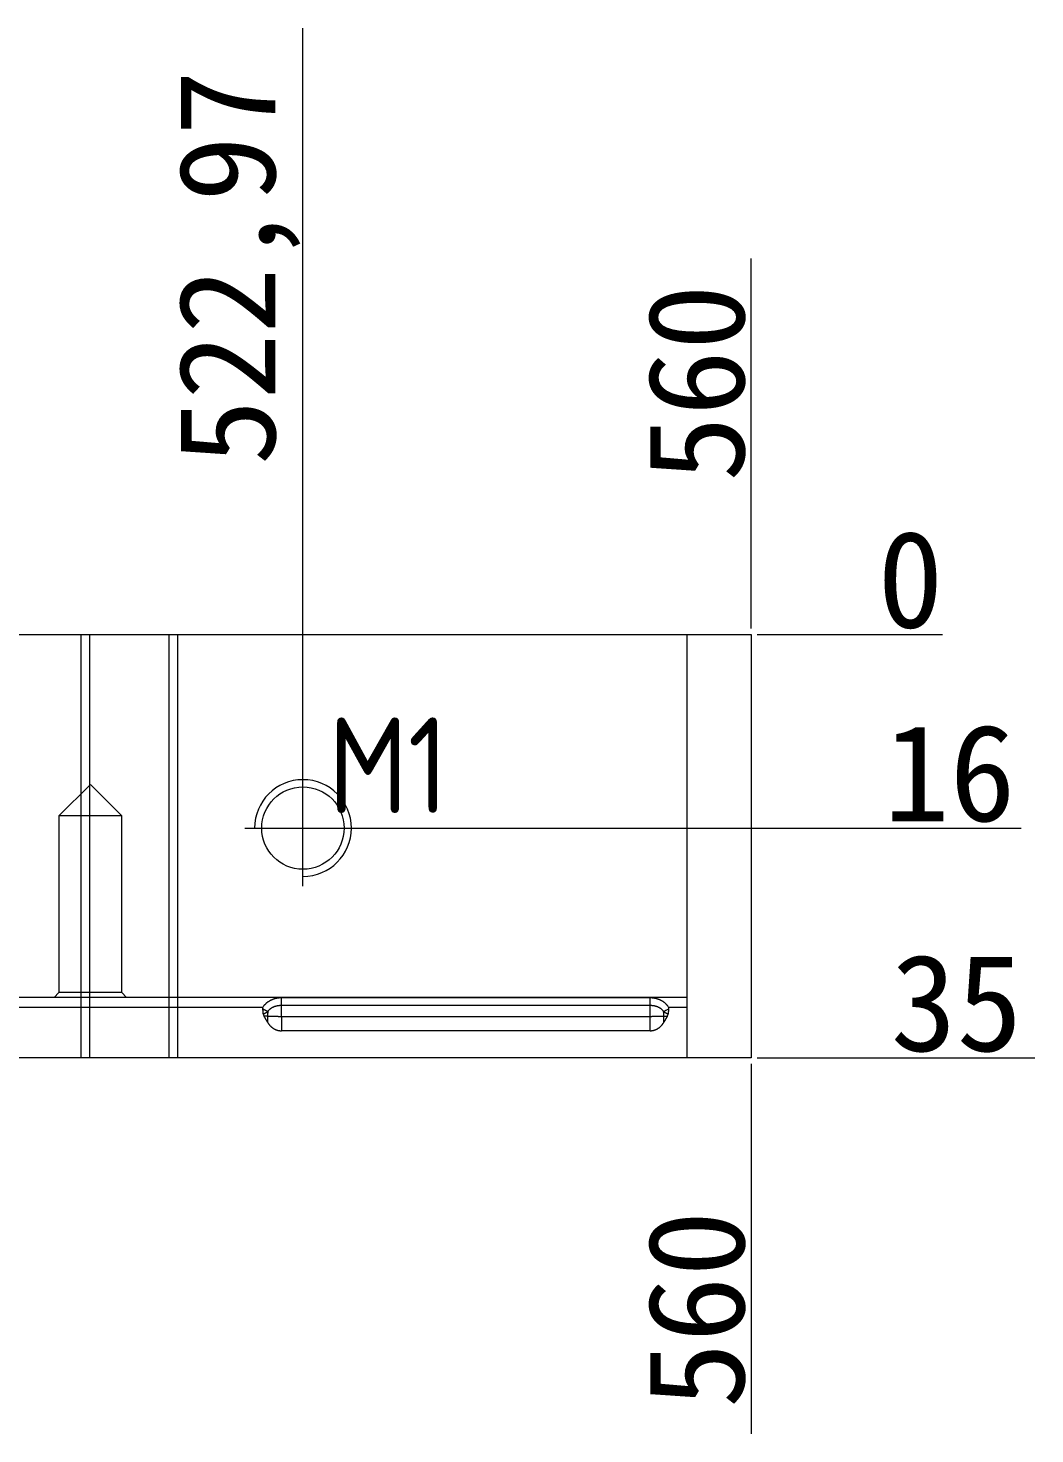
# Model space of a CAD drawing. Header units: millimetres. Extents: x 17443 to 18207, y 60521 to 60973.
# Drawn here: x 17972.9 to 18056.1, y 60713.8 to 60830 of the extents above; entities that cross this region are included whole.
import ezdxf

# ---------------------------------------------------------------- set-up
doc = ezdxf.new("R2010")
doc.units = ezdxf.units.MM
doc.linetypes.add('CENTER', pattern=[0])
doc.linetypes.add('DASHED', pattern=[0])
doc.layers.add('dim', color=4, linetype='Continuous')
doc.layers.add('PUNCH', color=2, linetype='Continuous')
doc.styles.add('_PUG_ERP', font='txt')
doc.styles.add('gbenor', font='gbenor.shx', dxfattribs={"bigfont": 'gbcbig'})
doc.dimstyles.new('_PUG_ERP', dxfattribs={"dimtxt": 8, "dimasz": 1.5, "dimexe": 0.5, "dimexo": 0.5, "dimgap": 0.5, "dimtad": 1, "dimtxsty": '_PUG_ERP', "dimblk": 'CLOSEDBLANK', "dimcen": 0, "dimclrd": 4, "dimclre": 4, "dimclrt": 3, "dimazin": 3, "dimtfac": 1, "dimtmove": 0, "dimatfit": 3, "dimldrblk": 'CLOSEDBLANK', "dimlwd": 9, "dimlwe": 9})

# ---------------------------------------------------------------- blocks, each defined once
blk = doc.blocks.new('*D1269')
at = {"layer": 'Defpoints', "color": 0}
for p in [(17472.64, 60779.88), (18032.64, 60779.88), (18042.64, 60779.88)]:
    blk.add_point(p, dxfattribs=at)
at = {"layer": 'dim', "color": 4, "lineweight": 9}
blk.add_line((18033.14, 60779.88), (18048.47, 60779.88), dxfattribs=at)
at = {"layer": 'dim', "color": 3, "lineweight": 18, "insert": (18045.81, 60784.38), "char_height": 8, "attachment_point": 5, "style": '_PUG_ERP'}
blk.add_mtext('0', dxfattribs=at)
blk = doc.blocks.new('_ClosedBlank')
blk = doc.blocks.new('*D1270')
at = {"layer": 'Defpoints', "color": 0}
for p in [(17472.64, 60779.88), (17995.61, 60763.88), (18042.64, 60763.88)]:
    blk.add_point(p, dxfattribs=at)
at = {"layer": 'dim', "color": 4, "lineweight": 9}
blk.add_line((17996.11, 60763.88), (18054.95, 60763.88), dxfattribs=at)
at = {"layer": 'dim', "color": 3, "lineweight": 18, "insert": (18049.05, 60768.38), "char_height": 8, "attachment_point": 5, "style": '_PUG_ERP'}
blk.add_mtext('16', dxfattribs=at)
blk = doc.blocks.new('*D1271')
at = {"layer": 'Defpoints', "color": 0}
for p in [(17472.64, 60779.88), (18032.64, 60744.88), (18042.64, 60744.88)]:
    blk.add_point(p, dxfattribs=at)
at = {"layer": 'dim', "color": 4, "lineweight": 9}
blk.add_line((18033.14, 60744.88), (18056.09, 60744.88), dxfattribs=at)
at = {"layer": 'dim', "color": 3, "lineweight": 18, "insert": (18049.62, 60749.38), "char_height": 8, "attachment_point": 5, "style": '_PUG_ERP'}
blk.add_mtext('35', dxfattribs=at)
blk = doc.blocks.new('*D1274')
at = {"layer": 'Defpoints', "color": 0}
for p in [(18032.64, 60789.88), (17472.64, 60779.88), (18032.64, 60779.88)]:
    blk.add_point(p, dxfattribs=at)
at = {"layer": 'dim', "color": 4, "lineweight": 9}
blk.add_line((18032.64, 60780.38), (18032.64, 60810.95), dxfattribs=at)
at = {"layer": 'dim', "color": 3, "lineweight": 18, "insert": (18028.14, 60800.66), "char_height": 8, "attachment_point": 5, "rotation": 90, "style": '_PUG_ERP'}
blk.add_mtext('560', dxfattribs=at)
blk = doc.blocks.new('*D1275')
at = {"layer": 'Defpoints', "color": 0}
for p in [(17995.61, 60789.88), (17472.64, 60779.88), (17995.61, 60763.88)]:
    blk.add_point(p, dxfattribs=at)
at = {"layer": 'dim', "color": 4, "lineweight": 9}
for p, q in [((17995.61, 60786.88), (17995.61, 60830)), ((17995.61, 60783.88), (17995.61, 60786.88)), ((17995.61, 60764.38), (17995.61, 60783.88))]:
    blk.add_line(p, q, dxfattribs=at)
at = {"layer": 'dim', "color": 3, "lineweight": 18, "insert": (17990.35, 60810.19), "char_height": 8, "attachment_point": 5, "rotation": 90, "style": '_PUG_ERP'}
blk.add_mtext('522,97', dxfattribs=at)
blk = doc.blocks.new('*D1283')
at = {"layer": 'Defpoints', "color": 0}
for p in [(17472.64, 60779.88), (18032.64, 60744.88), (18032.64, 60734.88)]:
    blk.add_point(p, dxfattribs=at)
at = {"layer": 'dim', "color": 4, "lineweight": 9}
blk.add_line((18032.64, 60744.38), (18032.64, 60713.81), dxfattribs=at)
at = {"layer": 'dim', "color": 3, "lineweight": 18, "insert": (18028.14, 60724.09), "char_height": 8, "attachment_point": 5, "rotation": 90, "style": '_PUG_ERP'}
blk.add_mtext('560', dxfattribs=at)

msp = doc.modelspace()

# ---------------------------------------------------------------- linework, layer by layer
at = {"layer": 'dim', "color": 252, "lineweight": 18}
msp.add_lwpolyline([(17472.641, 60744.879), (17472.641, 60779.879), (18032.641, 60779.879), (18032.641, 60744.879)], close=True, dxfattribs=at)
at = {"layer": 'PUNCH', "color": 151, "linetype": 'Continuous', "lineweight": 18}
for p, q in [((17477.641, 60779.879), (18027.36, 60779.879)), ((18027.36, 60749.088), (18027.36, 60779.879)), ((18027.36, 60744.879), (18027.36, 60749.088)), ((18024.294, 60747.128), (17993.826, 60747.128)), ((18027.36, 60744.879), (17477.641, 60744.879))]:
    msp.add_line(p, q, dxfattribs=at)
at = {"layer": 'PUNCH', "color": 151, "linetype": 'DASHED', "lineweight": 13, "ltscale": 0.518009}
for p, q in [((17977.26, 60779.879), (17977.26, 60744.879)), ((17985.26, 60744.879), (17985.26, 60779.879))]:
    msp.add_line(p, q, dxfattribs=at)
at = {"layer": 'PUNCH', "color": 155, "linetype": 'DASHED', "lineweight": 13, "ltscale": 0.518009}
for p, q in [((17977.96, 60779.879), (17977.96, 60744.879)), ((17984.56, 60744.879), (17984.56, 60779.879))]:
    msp.add_line(p, q, dxfattribs=at)
at = {"layer": 'PUNCH', "color": 1, "linetype": 'CENTER', "lineweight": 18, "ltscale": 0.518009}
for p, q in [((17995.61, 60759.079), (17995.61, 60768.679)), ((17990.81, 60763.879), (18000.41, 60763.879))]:
    msp.add_line(p, q, dxfattribs=at)
at = {"layer": 'PUNCH', "color": 5, "linetype": 'DASHED', "lineweight": 13, "ltscale": 0.518009}
for p, q in [((17978.041, 60767.482), (17975.438, 60764.879)), ((17980.644, 60764.879), (17978.041, 60767.482)), ((17975.438, 60764.879), (17975.438, 60750.276)), ((17980.644, 60764.879), (17975.438, 60764.879)), ((17980.644, 60750.276), (17980.644, 60764.879)), ((17975.438, 60750.276), (17975.041, 60749.879)), ((17980.644, 60750.276), (17975.438, 60750.276)), ((17981.041, 60749.879), (17980.644, 60750.276))]:
    msp.add_line(p, q, dxfattribs=at)
at = {"layer": 'PUNCH', "color": 2, "linetype": 'DASHED', "lineweight": 13, "ltscale": 0.518009}
msp.add_line((18027.36, 60749.879), (17477.641, 60749.879), dxfattribs=at)
at = {"layer": 'PUNCH', "color": 155, "linetype": 'Continuous', "lineweight": 18}
for p, q in [((17825.025, 60749.088), (17992.304, 60749.088)), ((18024.294, 60749.842), (17993.826, 60749.842)), ((17993.826, 60748.318), (17993.826, 60749.233)), ((17993.826, 60749.233), (18024.294, 60749.233)), ((18024.294, 60749.233), (18024.294, 60749.842)), ((18024.294, 60748.318), (18024.294, 60749.233)), ((17992.686, 60748.334), (17992.686, 60747.838)), ((17993.826, 60748.318), (18024.294, 60748.318)), ((17993.826, 60748.318), (17993.826, 60747.128)), ((18024.294, 60747.128), (18024.294, 60748.318)), ((18025.434, 60747.838), (18025.434, 60748.334))]:
    msp.add_line(p, q, dxfattribs=at)
at = {"layer": 'PUNCH', "color": 151, "linetype": 'Continuous', "lineweight": 18}
for points in [[(17992.304, 60748.916), (17992.304, 60748.919), (17992.304, 60748.922), (17992.304, 60748.926), (17992.304, 60748.929), (17992.303, 60748.933), (17992.303, 60748.936), (17992.303, 60748.94), (17992.303, 60748.943), (17992.303, 60748.946), (17992.303, 60748.95), (17992.303, 60748.953), (17992.303, 60748.957), (17992.303, 60748.96), (17992.302, 60748.964), (17992.302, 60748.967), (17992.302, 60748.97), (17992.302, 60748.974), (17992.302, 60748.977), (17992.302, 60748.981), (17992.302, 60748.984), (17992.302, 60748.988), (17992.302, 60748.991), (17992.302, 60748.994), (17992.302, 60748.998), (17992.302, 60749.001), (17992.302, 60749.005), (17992.302, 60749.008), (17992.302, 60749.012), (17992.302, 60749.015), (17992.302, 60749.018), (17992.302, 60749.022), (17992.302, 60749.025), (17992.302, 60749.029), (17992.302, 60749.032), (17992.303, 60749.036), (17992.303, 60749.039), (17992.303, 60749.042), (17992.303, 60749.046), (17992.303, 60749.049), (17992.303, 60749.053), (17992.303, 60749.056), (17992.303, 60749.06), (17992.303, 60749.063), (17992.304, 60749.066), (17992.304, 60749.07), (17992.304, 60749.073), (17992.304, 60749.077), (17992.304, 60749.08), (17992.304, 60749.084), (17992.305, 60749.087)], [(18025.815, 60749.088), (18025.815, 60749.084), (18025.815, 60749.081), (18025.816, 60749.078), (18025.816, 60749.074), (18025.816, 60749.071), (18025.816, 60749.067), (18025.816, 60749.064), (18025.816, 60749.06), (18025.816, 60749.057), (18025.817, 60749.053), (18025.817, 60749.05), (18025.817, 60749.046), (18025.817, 60749.043), (18025.817, 60749.04), (18025.817, 60749.036), (18025.817, 60749.033), (18025.817, 60749.029), (18025.817, 60749.026), (18025.817, 60749.022), (18025.817, 60749.019), (18025.817, 60749.015), (18025.817, 60749.012), (18025.817, 60749.008), (18025.818, 60749.005), (18025.818, 60749.002), (18025.818, 60748.998), (18025.818, 60748.995), (18025.818, 60748.991), (18025.817, 60748.988), (18025.817, 60748.984), (18025.817, 60748.981), (18025.817, 60748.977), (18025.817, 60748.974), (18025.817, 60748.97), (18025.817, 60748.967), (18025.817, 60748.963), (18025.817, 60748.96), (18025.817, 60748.957), (18025.817, 60748.953), (18025.817, 60748.95), (18025.817, 60748.946), (18025.817, 60748.943), (18025.816, 60748.939), (18025.816, 60748.936), (18025.816, 60748.932), (18025.816, 60748.929), (18025.816, 60748.925), (18025.816, 60748.922), (18025.816, 60748.919), (18025.815, 60748.915)], [(17992.708, 60748.702), (17992.7, 60748.706), (17992.693, 60748.71), (17992.686, 60748.714), (17992.678, 60748.718), (17992.671, 60748.722), (17992.663, 60748.726), (17992.656, 60748.73), (17992.648, 60748.735), (17992.641, 60748.739), (17992.633, 60748.743), (17992.625, 60748.747), (17992.618, 60748.751), (17992.61, 60748.755), (17992.602, 60748.759), (17992.594, 60748.764), (17992.586, 60748.768), (17992.578, 60748.772), (17992.571, 60748.776), (17992.563, 60748.781), (17992.555, 60748.785), (17992.547, 60748.789), (17992.538, 60748.793), (17992.53, 60748.798), (17992.522, 60748.802), (17992.514, 60748.806), (17992.506, 60748.811), (17992.498, 60748.815), (17992.489, 60748.819), (17992.481, 60748.824), (17992.473, 60748.828), (17992.465, 60748.832), (17992.456, 60748.837), (17992.448, 60748.841), (17992.44, 60748.845), (17992.431, 60748.85), (17992.423, 60748.854), (17992.414, 60748.858), (17992.406, 60748.863), (17992.397, 60748.867), (17992.389, 60748.872), (17992.38, 60748.876), (17992.372, 60748.88), (17992.363, 60748.885), (17992.355, 60748.889), (17992.346, 60748.894), (17992.338, 60748.898), (17992.329, 60748.902), (17992.321, 60748.907), (17992.312, 60748.911), (17992.303, 60748.916)], [(17992.328, 60748.521), (17992.327, 60748.529), (17992.327, 60748.537), (17992.326, 60748.545), (17992.326, 60748.553), (17992.325, 60748.561), (17992.325, 60748.569), (17992.325, 60748.576), (17992.324, 60748.584), (17992.324, 60748.592), (17992.323, 60748.6), (17992.323, 60748.608), (17992.322, 60748.616), (17992.322, 60748.624), (17992.321, 60748.631), (17992.321, 60748.639), (17992.321, 60748.647), (17992.32, 60748.655), (17992.32, 60748.663), (17992.319, 60748.671), (17992.319, 60748.679), (17992.318, 60748.687), (17992.318, 60748.694), (17992.317, 60748.702), (17992.317, 60748.71), (17992.316, 60748.718), (17992.316, 60748.726), (17992.315, 60748.734), (17992.315, 60748.742), (17992.314, 60748.75), (17992.314, 60748.758), (17992.313, 60748.765), (17992.313, 60748.773), (17992.312, 60748.781), (17992.312, 60748.789), (17992.311, 60748.797), (17992.311, 60748.805), (17992.31, 60748.813), (17992.31, 60748.821), (17992.309, 60748.829), (17992.309, 60748.836), (17992.308, 60748.844), (17992.307, 60748.852), (17992.307, 60748.86), (17992.306, 60748.868), (17992.306, 60748.876), (17992.305, 60748.884), (17992.305, 60748.892), (17992.304, 60748.9), (17992.303, 60748.908), (17992.303, 60748.915)], [(17992.329, 60748.521), (17992.337, 60748.524), (17992.345, 60748.528), (17992.353, 60748.532), (17992.36, 60748.535), (17992.368, 60748.539), (17992.376, 60748.542), (17992.384, 60748.546), (17992.392, 60748.549), (17992.399, 60748.553), (17992.407, 60748.557), (17992.415, 60748.56), (17992.423, 60748.564), (17992.43, 60748.567), (17992.438, 60748.571), (17992.446, 60748.575), (17992.453, 60748.578), (17992.461, 60748.582), (17992.469, 60748.585), (17992.476, 60748.589), (17992.484, 60748.593), (17992.492, 60748.596), (17992.499, 60748.6), (17992.507, 60748.604), (17992.514, 60748.607), (17992.522, 60748.611), (17992.53, 60748.614), (17992.537, 60748.618), (17992.545, 60748.622), (17992.552, 60748.625), (17992.56, 60748.629), (17992.567, 60748.633), (17992.575, 60748.636), (17992.582, 60748.64), (17992.59, 60748.643), (17992.597, 60748.647), (17992.605, 60748.651), (17992.612, 60748.654), (17992.62, 60748.658), (17992.627, 60748.662), (17992.634, 60748.665), (17992.642, 60748.669), (17992.649, 60748.673), (17992.657, 60748.676), (17992.664, 60748.68), (17992.671, 60748.684), (17992.679, 60748.687), (17992.686, 60748.691), (17992.693, 60748.695), (17992.7, 60748.699), (17992.708, 60748.702)], [(17992.331, 60748.522), (17992.331, 60748.518), (17992.331, 60748.514), (17992.332, 60748.51), (17992.332, 60748.506), (17992.332, 60748.502), (17992.333, 60748.499), (17992.334, 60748.495), (17992.334, 60748.491), (17992.335, 60748.487), (17992.336, 60748.483), (17992.336, 60748.479), (17992.337, 60748.476), (17992.338, 60748.472), (17992.339, 60748.468), (17992.34, 60748.464), (17992.341, 60748.461), (17992.342, 60748.457), (17992.343, 60748.453), (17992.344, 60748.449), (17992.346, 60748.446), (17992.347, 60748.442), (17992.348, 60748.438), (17992.349, 60748.435), (17992.351, 60748.431), (17992.352, 60748.427), (17992.353, 60748.424), (17992.355, 60748.42), (17992.356, 60748.417), (17992.358, 60748.413), (17992.359, 60748.409), (17992.361, 60748.406), (17992.362, 60748.402), (17992.364, 60748.399), (17992.365, 60748.395), (17992.367, 60748.392), (17992.369, 60748.388), (17992.37, 60748.385), (17992.372, 60748.381), (17992.374, 60748.378), (17992.376, 60748.375), (17992.377, 60748.371), (17992.379, 60748.368), (17992.381, 60748.364), (17992.383, 60748.361), (17992.385, 60748.358), (17992.387, 60748.354), (17992.388, 60748.351), (17992.39, 60748.347), (17992.392, 60748.344), (17992.394, 60748.341)], [(17992.686, 60747.838), (17992.68, 60747.848), (17992.674, 60747.858), (17992.669, 60747.868), (17992.663, 60747.878), (17992.657, 60747.888), (17992.652, 60747.898), (17992.646, 60747.908), (17992.64, 60747.918), (17992.634, 60747.929), (17992.629, 60747.939), (17992.623, 60747.949), (17992.617, 60747.959), (17992.612, 60747.969), (17992.606, 60747.979), (17992.6, 60747.989), (17992.594, 60747.999), (17992.589, 60748.009), (17992.583, 60748.019), (17992.577, 60748.029), (17992.571, 60748.039), (17992.565, 60748.049), (17992.56, 60748.059), (17992.554, 60748.069), (17992.548, 60748.079), (17992.542, 60748.089), (17992.536, 60748.099), (17992.53, 60748.109), (17992.525, 60748.119), (17992.519, 60748.129), (17992.513, 60748.139), (17992.507, 60748.149), (17992.501, 60748.159), (17992.495, 60748.17), (17992.489, 60748.18), (17992.483, 60748.19), (17992.478, 60748.2), (17992.472, 60748.21), (17992.466, 60748.22), (17992.46, 60748.23), (17992.454, 60748.24), (17992.448, 60748.25), (17992.442, 60748.26), (17992.436, 60748.27), (17992.43, 60748.28), (17992.424, 60748.29), (17992.418, 60748.3), (17992.412, 60748.311), (17992.406, 60748.321), (17992.4, 60748.331), (17992.394, 60748.341)], [(18025.725, 60748.341), (18025.719, 60748.331), (18025.713, 60748.321), (18025.707, 60748.311), (18025.701, 60748.3), (18025.695, 60748.29), (18025.69, 60748.28), (18025.684, 60748.27), (18025.678, 60748.26), (18025.672, 60748.25), (18025.666, 60748.24), (18025.66, 60748.23), (18025.654, 60748.22), (18025.648, 60748.21), (18025.642, 60748.2), (18025.636, 60748.19), (18025.63, 60748.18), (18025.624, 60748.17), (18025.619, 60748.159), (18025.613, 60748.149), (18025.607, 60748.139), (18025.601, 60748.129), (18025.595, 60748.119), (18025.589, 60748.109), (18025.583, 60748.099), (18025.578, 60748.089), (18025.572, 60748.079), (18025.566, 60748.069), (18025.56, 60748.059), (18025.554, 60748.049), (18025.548, 60748.039), (18025.543, 60748.029), (18025.537, 60748.019), (18025.531, 60748.009), (18025.525, 60747.999), (18025.52, 60747.989), (18025.514, 60747.979), (18025.508, 60747.969), (18025.502, 60747.959), (18025.497, 60747.949), (18025.491, 60747.939), (18025.485, 60747.929), (18025.479, 60747.918), (18025.474, 60747.908), (18025.468, 60747.898), (18025.462, 60747.888), (18025.457, 60747.878), (18025.451, 60747.868), (18025.445, 60747.858), (18025.44, 60747.848), (18025.434, 60747.838)], [(18025.725, 60748.341), (18025.727, 60748.344), (18025.729, 60748.347), (18025.731, 60748.351), (18025.733, 60748.354), (18025.735, 60748.357), (18025.737, 60748.361), (18025.739, 60748.364), (18025.74, 60748.367), (18025.742, 60748.371), (18025.744, 60748.374), (18025.746, 60748.377), (18025.747, 60748.381), (18025.749, 60748.384), (18025.751, 60748.388), (18025.752, 60748.391), (18025.754, 60748.395), (18025.756, 60748.398), (18025.757, 60748.401), (18025.759, 60748.405), (18025.76, 60748.408), (18025.762, 60748.412), (18025.763, 60748.415), (18025.764, 60748.419), (18025.766, 60748.422), (18025.767, 60748.426), (18025.769, 60748.43), (18025.77, 60748.433), (18025.771, 60748.437), (18025.772, 60748.44), (18025.774, 60748.444), (18025.775, 60748.448), (18025.776, 60748.451), (18025.777, 60748.455), (18025.778, 60748.459), (18025.779, 60748.462), (18025.78, 60748.466), (18025.781, 60748.47), (18025.782, 60748.473), (18025.783, 60748.477), (18025.783, 60748.481), (18025.784, 60748.485), (18025.785, 60748.488), (18025.786, 60748.492), (18025.786, 60748.496), (18025.787, 60748.5), (18025.787, 60748.504), (18025.788, 60748.507), (18025.788, 60748.511), (18025.789, 60748.515), (18025.789, 60748.519)], [(18025.815, 60748.915), (18025.815, 60748.907), (18025.815, 60748.899), (18025.814, 60748.891), (18025.814, 60748.883), (18025.813, 60748.875), (18025.813, 60748.867), (18025.812, 60748.86), (18025.812, 60748.852), (18025.811, 60748.844), (18025.811, 60748.836), (18025.811, 60748.828), (18025.81, 60748.82), (18025.81, 60748.812), (18025.809, 60748.804), (18025.809, 60748.796), (18025.808, 60748.788), (18025.808, 60748.78), (18025.807, 60748.772), (18025.807, 60748.764), (18025.806, 60748.756), (18025.805, 60748.748), (18025.805, 60748.741), (18025.804, 60748.733), (18025.804, 60748.725), (18025.803, 60748.717), (18025.803, 60748.709), (18025.802, 60748.701), (18025.802, 60748.693), (18025.801, 60748.685), (18025.801, 60748.677), (18025.8, 60748.669), (18025.799, 60748.661), (18025.799, 60748.653), (18025.798, 60748.646), (18025.798, 60748.638), (18025.797, 60748.63), (18025.797, 60748.622), (18025.796, 60748.614), (18025.795, 60748.606), (18025.795, 60748.598), (18025.794, 60748.59), (18025.794, 60748.582), (18025.793, 60748.574), (18025.792, 60748.566), (18025.792, 60748.559), (18025.791, 60748.551), (18025.791, 60748.543), (18025.79, 60748.535), (18025.789, 60748.527), (18025.789, 60748.519)], [(17992.686, 60747.838), (17992.7, 60747.814), (17992.714, 60747.79), (17992.729, 60747.766), (17992.744, 60747.742), (17992.759, 60747.719), (17992.775, 60747.696), (17992.791, 60747.673), (17992.808, 60747.651), (17992.825, 60747.629), (17992.842, 60747.607), (17992.86, 60747.586), (17992.878, 60747.565), (17992.897, 60747.544), (17992.916, 60747.524), (17992.936, 60747.504), (17992.956, 60747.484), (17992.976, 60747.465), (17992.997, 60747.446), (17993.018, 60747.428), (17993.04, 60747.41), (17993.061, 60747.392), (17993.083, 60747.375), (17993.106, 60747.359), (17993.129, 60747.343), (17993.152, 60747.328), (17993.176, 60747.313), (17993.2, 60747.298), (17993.224, 60747.284), (17993.249, 60747.271), (17993.274, 60747.258), (17993.299, 60747.246), (17993.325, 60747.234), (17993.352, 60747.222), (17993.378, 60747.212), (17993.405, 60747.202), (17993.432, 60747.192), (17993.459, 60747.184), (17993.486, 60747.176), (17993.513, 60747.168), (17993.541, 60747.161), (17993.568, 60747.155), (17993.596, 60747.149), (17993.624, 60747.144), (17993.653, 60747.14), (17993.681, 60747.136), (17993.71, 60747.133), (17993.739, 60747.131), (17993.768, 60747.129), (17993.797, 60747.128), (17993.826, 60747.128)], [(18024.294, 60747.128), (18024.323, 60747.128), (18024.352, 60747.129), (18024.38, 60747.131), (18024.409, 60747.133), (18024.437, 60747.136), (18024.466, 60747.14), (18024.494, 60747.144), (18024.522, 60747.149), (18024.55, 60747.155), (18024.578, 60747.161), (18024.605, 60747.168), (18024.633, 60747.175), (18024.66, 60747.183), (18024.687, 60747.192), (18024.714, 60747.202), (18024.741, 60747.212), (18024.768, 60747.222), (18024.794, 60747.234), (18024.819, 60747.245), (18024.845, 60747.258), (18024.87, 60747.27), (18024.894, 60747.284), (18024.919, 60747.298), (18024.943, 60747.312), (18024.966, 60747.327), (18024.99, 60747.342), (18025.013, 60747.358), (18025.035, 60747.375), (18025.058, 60747.392), (18025.08, 60747.409), (18025.101, 60747.427), (18025.122, 60747.446), (18025.143, 60747.465), (18025.163, 60747.484), (18025.183, 60747.503), (18025.203, 60747.523), (18025.222, 60747.543), (18025.24, 60747.564), (18025.259, 60747.585), (18025.277, 60747.606), (18025.294, 60747.628), (18025.311, 60747.65), (18025.328, 60747.673), (18025.344, 60747.695), (18025.36, 60747.719), (18025.376, 60747.742), (18025.391, 60747.766), (18025.406, 60747.79), (18025.42, 60747.814), (18025.434, 60747.838)]]:
    msp.add_lwpolyline(points, dxfattribs=at)
at = {"layer": 'PUNCH', "color": 155, "linetype": 'Continuous', "lineweight": 18}
for points in [[(17993.826, 60749.842), (17993.79, 60749.842), (17993.755, 60749.841), (17993.72, 60749.84), (17993.684, 60749.837), (17993.649, 60749.835), (17993.614, 60749.831), (17993.578, 60749.827), (17993.543, 60749.823), (17993.508, 60749.817), (17993.473, 60749.812), (17993.438, 60749.805), (17993.403, 60749.798), (17993.368, 60749.79), (17993.334, 60749.782), (17993.299, 60749.773), (17993.265, 60749.764), (17993.231, 60749.754), (17993.197, 60749.743), (17993.163, 60749.732), (17993.13, 60749.72), (17993.096, 60749.707), (17993.063, 60749.694), (17993.031, 60749.681), (17992.998, 60749.666), (17992.966, 60749.651), (17992.934, 60749.636), (17992.903, 60749.62), (17992.872, 60749.603), (17992.841, 60749.586), (17992.811, 60749.568), (17992.781, 60749.55), (17992.751, 60749.531), (17992.722, 60749.511), (17992.693, 60749.491), (17992.665, 60749.47), (17992.637, 60749.448), (17992.61, 60749.426), (17992.583, 60749.404), (17992.556, 60749.381), (17992.531, 60749.357), (17992.505, 60749.332), (17992.481, 60749.308), (17992.456, 60749.282), (17992.433, 60749.256), (17992.41, 60749.229), (17992.387, 60749.202), (17992.365, 60749.174), (17992.344, 60749.146), (17992.324, 60749.117), (17992.304, 60749.087)], [(17992.708, 60748.702), (17992.722, 60748.724), (17992.736, 60748.746), (17992.75, 60748.768), (17992.765, 60748.789), (17992.781, 60748.809), (17992.797, 60748.829), (17992.814, 60748.848), (17992.832, 60748.867), (17992.85, 60748.886), (17992.869, 60748.904), (17992.888, 60748.921), (17992.908, 60748.938), (17992.928, 60748.954), (17992.949, 60748.97), (17992.97, 60748.985), (17992.991, 60749), (17993.013, 60749.014), (17993.035, 60749.028), (17993.057, 60749.041), (17993.08, 60749.054), (17993.103, 60749.066), (17993.126, 60749.077), (17993.149, 60749.088), (17993.173, 60749.099), (17993.197, 60749.109), (17993.221, 60749.119), (17993.245, 60749.128), (17993.269, 60749.137), (17993.294, 60749.146), (17993.318, 60749.154), (17993.343, 60749.161), (17993.368, 60749.169), (17993.393, 60749.175), (17993.418, 60749.182), (17993.443, 60749.188), (17993.468, 60749.194), (17993.493, 60749.199), (17993.518, 60749.204), (17993.543, 60749.208), (17993.569, 60749.212), (17993.594, 60749.216), (17993.62, 60749.22), (17993.645, 60749.223), (17993.671, 60749.225), (17993.697, 60749.228), (17993.722, 60749.229), (17993.748, 60749.231), (17993.774, 60749.232), (17993.8, 60749.233), (17993.826, 60749.233)], [(17993.826, 60749.233), (17993.826, 60749.243), (17993.826, 60749.254), (17993.826, 60749.265), (17993.826, 60749.276), (17993.826, 60749.287), (17993.826, 60749.298), (17993.826, 60749.309), (17993.826, 60749.32), (17993.826, 60749.331), (17993.826, 60749.343), (17993.826, 60749.354), (17993.826, 60749.366), (17993.826, 60749.378), (17993.826, 60749.39), (17993.826, 60749.402), (17993.826, 60749.413), (17993.826, 60749.425), (17993.826, 60749.438), (17993.826, 60749.45), (17993.826, 60749.462), (17993.826, 60749.474), (17993.826, 60749.487), (17993.826, 60749.499), (17993.826, 60749.511), (17993.826, 60749.524), (17993.826, 60749.536), (17993.826, 60749.549), (17993.826, 60749.562), (17993.826, 60749.574), (17993.826, 60749.587), (17993.826, 60749.6), (17993.826, 60749.612), (17993.826, 60749.625), (17993.826, 60749.638), (17993.826, 60749.651), (17993.826, 60749.664), (17993.826, 60749.676), (17993.826, 60749.689), (17993.826, 60749.702), (17993.826, 60749.715), (17993.826, 60749.728), (17993.826, 60749.74), (17993.826, 60749.753), (17993.826, 60749.766), (17993.826, 60749.779), (17993.826, 60749.792), (17993.826, 60749.804), (17993.826, 60749.817), (17993.826, 60749.83), (17993.826, 60749.842)], [(18025.815, 60749.088), (18025.795, 60749.117), (18025.775, 60749.146), (18025.754, 60749.174), (18025.732, 60749.202), (18025.71, 60749.229), (18025.687, 60749.255), (18025.664, 60749.282), (18025.639, 60749.307), (18025.615, 60749.332), (18025.589, 60749.357), (18025.563, 60749.381), (18025.536, 60749.405), (18025.509, 60749.428), (18025.482, 60749.45), (18025.454, 60749.472), (18025.425, 60749.492), (18025.396, 60749.513), (18025.367, 60749.533), (18025.338, 60749.552), (18025.308, 60749.57), (18025.277, 60749.588), (18025.247, 60749.605), (18025.215, 60749.622), (18025.184, 60749.638), (18025.152, 60749.654), (18025.119, 60749.669), (18025.087, 60749.683), (18025.054, 60749.697), (18025.021, 60749.71), (18024.988, 60749.722), (18024.955, 60749.734), (18024.922, 60749.745), (18024.888, 60749.756), (18024.854, 60749.765), (18024.82, 60749.775), (18024.786, 60749.783), (18024.752, 60749.792), (18024.717, 60749.799), (18024.682, 60749.806), (18024.647, 60749.812), (18024.612, 60749.818), (18024.577, 60749.823), (18024.542, 60749.828), (18024.507, 60749.832), (18024.471, 60749.835), (18024.436, 60749.838), (18024.4, 60749.84), (18024.365, 60749.841), (18024.329, 60749.842), (18024.294, 60749.842)], [(18024.294, 60749.233), (18024.32, 60749.233), (18024.346, 60749.232), (18024.372, 60749.231), (18024.398, 60749.23), (18024.424, 60749.228), (18024.45, 60749.226), (18024.476, 60749.223), (18024.501, 60749.221), (18024.527, 60749.217), (18024.553, 60749.214), (18024.578, 60749.21), (18024.604, 60749.205), (18024.629, 60749.201), (18024.654, 60749.196), (18024.679, 60749.19), (18024.704, 60749.184), (18024.729, 60749.178), (18024.754, 60749.171), (18024.779, 60749.164), (18024.803, 60749.156), (18024.828, 60749.148), (18024.852, 60749.139), (18024.877, 60749.13), (18024.901, 60749.121), (18024.925, 60749.111), (18024.949, 60749.101), (18024.972, 60749.09), (18024.995, 60749.078), (18025.018, 60749.067), (18025.041, 60749.054), (18025.063, 60749.042), (18025.086, 60749.028), (18025.107, 60749.015), (18025.129, 60749), (18025.15, 60748.986), (18025.171, 60748.97), (18025.191, 60748.954), (18025.211, 60748.938), (18025.231, 60748.921), (18025.25, 60748.904), (18025.269, 60748.886), (18025.287, 60748.867), (18025.305, 60748.848), (18025.322, 60748.829), (18025.338, 60748.809), (18025.354, 60748.789), (18025.37, 60748.768), (18025.384, 60748.746), (18025.398, 60748.725), (18025.412, 60748.702)], [(18025.815, 60749.088), (18027.36, 60749.088)], [(17992.686, 60748.334), (17992.706, 60748.333), (17992.727, 60748.333), (17992.748, 60748.332), (17992.77, 60748.332), (17992.791, 60748.331), (17992.812, 60748.33), (17992.834, 60748.33), (17992.855, 60748.329), (17992.877, 60748.328), (17992.899, 60748.328), (17992.921, 60748.327), (17992.943, 60748.326), (17992.965, 60748.326), (17992.987, 60748.325), (17993.01, 60748.325), (17993.032, 60748.324), (17993.054, 60748.324), (17993.077, 60748.323), (17993.1, 60748.323), (17993.122, 60748.322), (17993.145, 60748.322), (17993.168, 60748.322), (17993.191, 60748.321), (17993.214, 60748.321), (17993.237, 60748.321), (17993.26, 60748.32), (17993.284, 60748.32), (17993.307, 60748.32), (17993.33, 60748.32), (17993.353, 60748.32), (17993.377, 60748.319), (17993.4, 60748.319), (17993.423, 60748.319), (17993.447, 60748.319), (17993.47, 60748.319), (17993.494, 60748.319), (17993.517, 60748.319), (17993.541, 60748.319), (17993.564, 60748.318), (17993.588, 60748.318), (17993.612, 60748.318), (17993.635, 60748.318), (17993.659, 60748.318), (17993.683, 60748.318), (17993.707, 60748.318), (17993.73, 60748.318), (17993.754, 60748.318), (17993.778, 60748.318), (17993.802, 60748.318), (17993.826, 60748.318)], [(18024.294, 60748.318), (18024.318, 60748.318), (18024.342, 60748.318), (18024.366, 60748.318), (18024.39, 60748.318), (18024.414, 60748.318), (18024.438, 60748.318), (18024.462, 60748.319), (18024.486, 60748.319), (18024.509, 60748.319), (18024.533, 60748.319), (18024.557, 60748.319), (18024.581, 60748.319), (18024.605, 60748.319), (18024.629, 60748.32), (18024.652, 60748.32), (18024.676, 60748.32), (18024.7, 60748.32), (18024.723, 60748.32), (18024.747, 60748.321), (18024.77, 60748.321), (18024.794, 60748.321), (18024.817, 60748.321), (18024.84, 60748.322), (18024.863, 60748.322), (18024.886, 60748.322), (18024.909, 60748.323), (18024.932, 60748.323), (18024.955, 60748.323), (18024.977, 60748.324), (18025, 60748.324), (18025.022, 60748.324), (18025.045, 60748.325), (18025.067, 60748.325), (18025.089, 60748.326), (18025.112, 60748.326), (18025.134, 60748.327), (18025.156, 60748.327), (18025.178, 60748.328), (18025.199, 60748.328), (18025.221, 60748.328), (18025.243, 60748.329), (18025.264, 60748.33), (18025.286, 60748.33), (18025.307, 60748.331), (18025.329, 60748.331), (18025.35, 60748.332), (18025.371, 60748.332), (18025.392, 60748.333), (18025.413, 60748.333), (18025.434, 60748.334)], [(18025.412, 60748.702), (18025.419, 60748.698), (18025.426, 60748.695), (18025.433, 60748.691), (18025.441, 60748.687), (18025.448, 60748.683), (18025.455, 60748.68), (18025.463, 60748.676), (18025.47, 60748.672), (18025.477, 60748.668), (18025.485, 60748.665), (18025.492, 60748.661), (18025.5, 60748.657), (18025.507, 60748.653), (18025.514, 60748.65), (18025.522, 60748.646), (18025.529, 60748.642), (18025.537, 60748.639), (18025.544, 60748.635), (18025.552, 60748.631), (18025.559, 60748.628), (18025.567, 60748.624), (18025.574, 60748.62), (18025.582, 60748.617), (18025.589, 60748.613), (18025.597, 60748.609), (18025.604, 60748.606), (18025.612, 60748.602), (18025.62, 60748.598), (18025.627, 60748.595), (18025.635, 60748.591), (18025.642, 60748.587), (18025.65, 60748.584), (18025.658, 60748.58), (18025.665, 60748.577), (18025.673, 60748.573), (18025.681, 60748.569), (18025.688, 60748.566), (18025.696, 60748.562), (18025.704, 60748.559), (18025.711, 60748.555), (18025.719, 60748.551), (18025.727, 60748.548), (18025.734, 60748.544), (18025.742, 60748.541), (18025.75, 60748.537), (18025.758, 60748.533), (18025.766, 60748.53), (18025.773, 60748.526), (18025.781, 60748.523), (18025.789, 60748.519)], [(18025.434, 60748.334), (18025.44, 60748.334), (18025.445, 60748.334), (18025.451, 60748.335), (18025.456, 60748.335), (18025.462, 60748.335), (18025.468, 60748.335), (18025.473, 60748.335), (18025.479, 60748.335), (18025.485, 60748.336), (18025.49, 60748.336), (18025.496, 60748.336), (18025.502, 60748.336), (18025.507, 60748.336), (18025.513, 60748.336), (18025.519, 60748.336), (18025.524, 60748.337), (18025.53, 60748.337), (18025.536, 60748.337), (18025.542, 60748.337), (18025.548, 60748.337), (18025.553, 60748.337), (18025.559, 60748.337), (18025.565, 60748.338), (18025.571, 60748.338), (18025.577, 60748.338), (18025.582, 60748.338), (18025.588, 60748.338), (18025.594, 60748.338), (18025.6, 60748.338), (18025.606, 60748.338), (18025.612, 60748.339), (18025.618, 60748.339), (18025.623, 60748.339), (18025.629, 60748.339), (18025.635, 60748.339), (18025.641, 60748.339), (18025.647, 60748.339), (18025.653, 60748.339), (18025.659, 60748.34), (18025.665, 60748.34), (18025.671, 60748.34), (18025.677, 60748.34), (18025.683, 60748.34), (18025.689, 60748.34), (18025.695, 60748.34), (18025.701, 60748.34), (18025.707, 60748.34), (18025.713, 60748.341), (18025.719, 60748.341), (18025.725, 60748.341)]]:
    msp.add_lwpolyline(points, dxfattribs=at)
at = {"layer": 'PUNCH', "color": 30, "linetype": 'DASHED', "lineweight": 13, "ltscale": 0.518009}
msp.add_circle((17995.61, 60763.879), 3.403, dxfattribs=at)
at = {"layer": 'PUNCH', "color": 30, "linetype": 'DASHED', "lineweight": 18, "ltscale": 0.518009}
msp.add_arc((17995.61, 60763.879), 4, 270, 180, dxfattribs=at)
at = {"layer": 'PUNCH', "color": 155, "linetype": 'Continuous', "lineweight": 18}
for centre, major_axis, ratio, start_param, end_param in [((17991.942, 60748.266), (-1.5, 0), 0.052336, 4.1936016, 4.4059283), ((17993.429, 60748.402), (0.045, 1.499), 0.495148, 1.3842639, 1.6310716), ((18025.892, 60748.902), (-0.891, -0.453), 0.046658, 4.7751004, 5.2582739), ((18024.69, 60748.402), (-0.045, 1.499), 0.495148, 4.6521137, 4.8989232)]:
    msp.add_ellipse(centre, major_axis=major_axis, ratio=ratio, start_param=start_param, end_param=end_param, dxfattribs=at)

# ---------------------------------------------------------------- texts
at = {"layer": 'dim', "color": 4, "lineweight": 18, "style": 'gbenor'}
msp.add_text('M1', height=7.9, dxfattribs=at).set_placement((17997.715, 60765.123))

# ---------------------------------------------------------------- dimensions: what is measured, and where the dimension line sits
at = {"layer": 'dim', "lineweight": 18}
for feature_location, offset, dtype, origin, picture, middle in [((17995.61, 60763.879), (0, 26), 1, (17472.641, 60779.879), '*D1275', (17990.348, 60810.188)), ((18032.641, 60779.879), (0, 10), 1, (17472.641, 60779.879), '*D1274', (18028.141, 60800.664)), ((18032.640515731, 60779.878530169), (10, 0), 0, (17472.640515731, 60779.878530169), '*D1269', (18045.807182398, 60784.378530169)), ((17995.61, 60763.879), (47.031, 0), 0, (17472.641, 60779.879), '*D1270', (18049.045, 60768.379)), ((18032.641, 60744.879), (10, 0), 0, (17472.641, 60779.879), '*D1271', (18049.617, 60749.379)), ((18032.641, 60744.879), (0, -10), 1, (17472.641, 60779.879), '*D1283', (18028.141, 60724.093))]:
    dim = msp.add_ordinate_dim(feature_location=feature_location, offset=offset, dtype=dtype, origin=origin, dimstyle='_PUG_ERP', dxfattribs=at)
    dim.commit()
    dim.dimension.update_dxf_attribs({"geometry": picture, "text_midpoint": middle})

doc.saveas('drawing.dxf')
